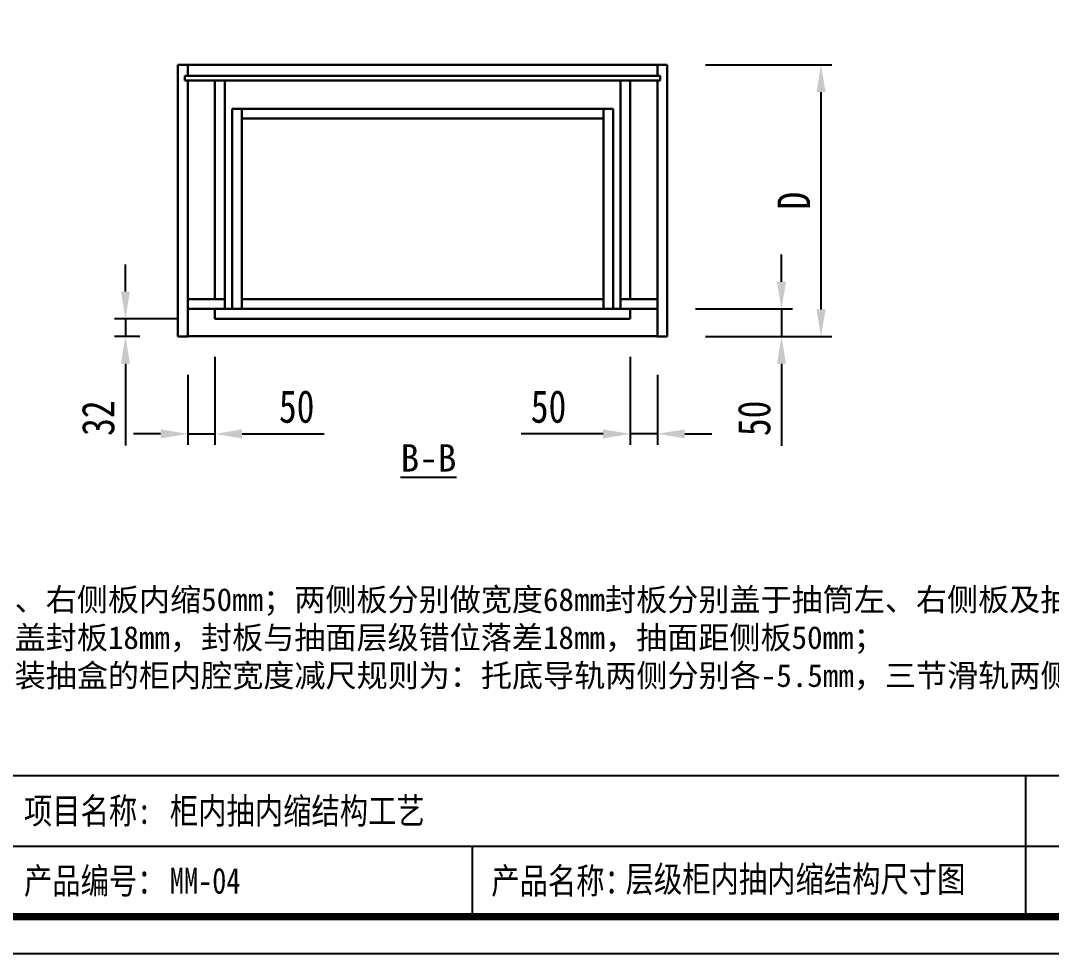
# Model space of a CAD drawing. Header units: millimetres. Extents: x 0 to 1097966, y -63096 to 223085.
# Drawn here: x 338651.2 to 338840.8, y -57687.4 to -57515.8 of the extents above; entities that cross this region are included whole.
import ezdxf

# ---------------------------------------------------------------- set-up
doc = ezdxf.new("R2010")
doc.units = ezdxf.units.MM
doc.layers.add('DZ-文字说明', color=1, linetype='Continuous')
doc.styles.add('DZ-宋体2.5', font='', dxfattribs={"width": 0.8, "height": 2.5})
doc.styles.add('TEXT', font='', dxfattribs={"width": 0.8})
doc.styles.add('宋体', font='')
doc.styles.get('DZ-宋体2.5').set_extended_font_data('SimSun')
doc.styles.get('TEXT').set_extended_font_data('SimSun')
doc.styles.get('宋体').set_extended_font_data('SimSun')
doc.dimstyles.new('副本 (2) (2) ISO-25', dxfattribs={"dimtxt": 18, "dimasz": 13, "dimexe": 6, "dimexo": 12, "dimgap": 6, "dimtad": 1, "dimtxsty": 'TEXT', "dimcen": 2.5, "dimclrd": 5, "dimclre": 5, "dimclrt": 5, "dimadec": 0, "dimazin": 0, "dimtfac": 1, "dimtmove": 0, "dimatfit": 3, "dimldrblk": 'BOXFILLED', "dimfxl": 1.25, "dimarcsym": 0})

# ---------------------------------------------------------------- blocks, each defined once
blk = doc.blocks.new('*D983')
at = {"color": 5, "lineweight": -2, "transparency": 16777216}
for p, q in [((338777.13, -57523.98), (338800.4, -57523.98)), ((338798.4, -57568.98), (338798.4, -57528.98)), ((338777.13, -57573.98), (338800.4, -57573.98))]:
    blk.add_line(p, q, dxfattribs=at)
at = {"color": 5, "transparency": 16777216}
for points in [[(338797.57, -57528.98), (338799.24, -57528.98), (338798.4, -57523.98)], [(338797.57, -57568.98), (338799.24, -57568.98), (338798.4, -57573.98)]]:
    blk.add_solid(points, dxfattribs=at)
at = {"layer": 'Defpoints', "color": 0, "transparency": 16777216}
for p in [(338770.13, -57523.98), (338798.4, -57523.98), (338770.13, -57573.98)]:
    blk.add_point(p, dxfattribs=at)
at = {"color": 5, "transparency": 16777216, "insert": (338793.4, -57548.98), "char_height": 6, "attachment_point": 5, "rotation": 90, "style": 'TEXT', "bg_fill": 3, "box_fill_scale": 1.1, "bg_fill_color": 256, "bg_fill_true_color": 13158600, "bg_fill_transparency": 0}
blk.add_mtext('D', dxfattribs=at)
blk = doc.blocks.new('_BoxFilled')
at = {"color": 0, "linetype": 'ByBlock', "lineweight": -2}
blk.add_line((-0.5, 0), (-1, 0), dxfattribs=at)
at = {"color": 0, "linetype": 'ByBlock'}
blk.add_solid([(-0.5, 0.5), (0.5, 0.5), (-0.5, -0.5), (0.5, -0.5)], dxfattribs=at)
blk = doc.blocks.new('*D984')
at = {"color": 5, "lineweight": -2, "transparency": 16777216}
for p, q in [((338791.13, -57563.88), (338791.13, -57558.88)), ((338775.33, -57568.88), (338793.13, -57568.88)), ((338791.13, -57568.88), (338791.13, -57573.98)), ((338777.13, -57573.98), (338793.13, -57573.98)), ((338791.13, -57578.98), (338791.13, -57594.06))]:
    blk.add_line(p, q, dxfattribs=at)
at = {"color": 5, "transparency": 16777216}
for points in [[(338790.3, -57563.88), (338791.96, -57563.88), (338791.13, -57568.88)], [(338790.3, -57578.98), (338791.96, -57578.98), (338791.13, -57573.98)]]:
    blk.add_solid(points, dxfattribs=at)
at = {"layer": 'Defpoints', "color": 0, "transparency": 16777216}
for p in [(338768.33, -57568.88), (338791.13, -57568.88), (338770.13, -57573.98)]:
    blk.add_point(p, dxfattribs=at)
at = {"color": 5, "transparency": 16777216, "insert": (338786.13, -57589.02), "char_height": 6, "attachment_point": 5, "rotation": 90, "style": 'TEXT', "bg_fill": 3, "box_fill_scale": 1.1, "bg_fill_color": 256, "bg_fill_true_color": 13158600, "bg_fill_transparency": 0}
blk.add_mtext('50', dxfattribs=at)
blk = doc.blocks.new('*D985')
at = {"color": 5, "lineweight": -2, "transparency": 16777216}
for p, q in [((338670.48, -57565.68), (338670.48, -57560.68)), ((338679.93, -57570.68), (338668.48, -57570.68)), ((338670.48, -57570.68), (338670.48, -57573.98)), ((338673.13, -57573.98), (338668.48, -57573.98)), ((338670.48, -57578.98), (338670.48, -57593.98))]:
    blk.add_line(p, q, dxfattribs=at)
at = {"color": 5, "transparency": 16777216}
for points in [[(338669.64, -57565.68), (338671.31, -57565.68), (338670.48, -57570.68)], [(338669.64, -57578.98), (338671.31, -57578.98), (338670.48, -57573.98)]]:
    blk.add_solid(points, dxfattribs=at)
at = {"layer": 'Defpoints', "color": 0, "transparency": 16777216}
for p in [(338686.93, -57570.68), (338670.48, -57573.98), (338680.13, -57573.98)]:
    blk.add_point(p, dxfattribs=at)
at = {"color": 5, "transparency": 16777216, "insert": (338665.48, -57588.98), "char_height": 6, "attachment_point": 5, "rotation": 90, "style": 'TEXT', "bg_fill": 3, "box_fill_scale": 1.1, "bg_fill_color": 256, "bg_fill_true_color": 13158600, "bg_fill_transparency": 0}
blk.add_mtext('32', dxfattribs=at)
blk = doc.blocks.new('*D986')
at = {"color": 5, "lineweight": -2, "transparency": 16777216}
for p, q in [((338763.33, -57577.68), (338763.33, -57593.87)), ((338768.33, -57580.98), (338768.33, -57593.87)), ((338758.33, -57591.87), (338743.25, -57591.87)), ((338768.33, -57591.87), (338763.33, -57591.87)), ((338773.33, -57591.87), (338778.33, -57591.87))]:
    blk.add_line(p, q, dxfattribs=at)
at = {"color": 5, "transparency": 16777216}
for points in [[(338758.33, -57591.04), (338758.33, -57592.7), (338763.33, -57591.87)], [(338773.33, -57591.04), (338773.33, -57592.7), (338768.33, -57591.87)]]:
    blk.add_solid(points, dxfattribs=at)
at = {"layer": 'Defpoints', "color": 0, "transparency": 16777216}
for p in [(338763.33, -57570.68), (338768.33, -57573.98), (338768.33, -57591.87)]:
    blk.add_point(p, dxfattribs=at)
at = {"color": 5, "transparency": 16777216, "insert": (338748.29, -57586.87), "char_height": 6, "attachment_point": 5, "style": 'TEXT', "bg_fill": 3, "box_fill_scale": 1.1, "bg_fill_color": 256, "bg_fill_true_color": 13158600, "bg_fill_transparency": 0}
blk.add_mtext('50', dxfattribs=at)
blk = doc.blocks.new('*D987')
at = {"color": 5, "lineweight": -2, "transparency": 16777216}
for p, q in [((338686.93, -57577.68), (338686.93, -57593.87)), ((338681.93, -57580.98), (338681.93, -57593.87)), ((338676.93, -57591.87), (338671.93, -57591.87)), ((338681.93, -57591.87), (338686.93, -57591.87)), ((338691.93, -57591.87), (338707.01, -57591.87))]:
    blk.add_line(p, q, dxfattribs=at)
at = {"color": 5, "transparency": 16777216}
for points in [[(338676.93, -57591.04), (338676.93, -57592.7), (338681.93, -57591.87)], [(338691.93, -57591.04), (338691.93, -57592.7), (338686.93, -57591.87)]]:
    blk.add_solid(points, dxfattribs=at)
at = {"layer": 'Defpoints', "color": 0, "transparency": 16777216}
for p in [(338686.93, -57570.68), (338681.93, -57573.98), (338686.93, -57591.87)]:
    blk.add_point(p, dxfattribs=at)
at = {"color": 5, "transparency": 16777216, "insert": (338701.97, -57586.87), "char_height": 6, "attachment_point": 5, "style": 'TEXT', "bg_fill": 3, "box_fill_scale": 1.1, "bg_fill_color": 256, "bg_fill_true_color": 13158600, "bg_fill_transparency": 0}
blk.add_mtext('50', dxfattribs=at)

msp = doc.modelspace()

# ---------------------------------------------------------------- linework, layer by layer
at = {"lineweight": 30}
for p, q in [((338680.127, -57523.978), (338680.127, -57573.978)), ((338680.127, -57523.978), (338770.127, -57523.978)), ((338681.927, -57523.978), (338681.927, -57525.978)), ((338768.327, -57523.978), (338768.327, -57525.978)), ((338770.127, -57523.978), (338770.127, -57573.978)), ((338681.427, -57525.978), (338681.427, -57526.878)), ((338681.427, -57525.978), (338768.827, -57525.978)), ((338768.827, -57525.978), (338768.827, -57526.878)), ((338681.427, -57526.878), (338768.827, -57526.878)), ((338681.927, -57526.878), (338681.927, -57573.978)), ((338686.927, -57526.878), (338686.927, -57567.078)), ((338688.727, -57526.878), (338688.727, -57568.878)), ((338761.527, -57526.878), (338761.527, -57568.878)), ((338763.327, -57526.878), (338763.327, -57567.078)), ((338768.327, -57526.878), (338768.327, -57573.978)), ((338681.927, -57567.078), (338688.727, -57567.078)), ((338761.527, -57567.078), (338768.327, -57567.078)), ((338681.927, -57568.878), (338688.727, -57568.878)), ((338761.527, -57568.878), (338768.327, -57568.878)), ((338680.127, -57573.978), (338681.927, -57573.978)), ((338681.927, -57573.878), (338768.327, -57573.878)), ((338768.327, -57573.978), (338770.127, -57573.978))]:
    msp.add_line(p, q, dxfattribs=at)
at = {"color": 251, "lineweight": 30, "true_color": 0x636466}
for p, q in [((338690.077, -57532.078), (338760.177, -57532.078)), ((338690.077, -57532.078), (338690.077, -57568.878)), ((338691.877, -57532.078), (338691.877, -57568.878)), ((338758.377, -57532.078), (338758.377, -57568.878)), ((338760.177, -57532.078), (338760.177, -57568.878)), ((338691.877, -57533.878), (338758.377, -57533.878)), ((338691.877, -57567.078), (338758.377, -57567.078)), ((338686.927, -57568.878), (338686.927, -57570.678)), ((338688.727, -57568.878), (338761.527, -57568.878)), ((338763.327, -57568.878), (338763.327, -57570.678)), ((338686.927, -57570.678), (338763.327, -57570.678))]:
    msp.add_line(p, q, dxfattribs=at)
msp.add_lwpolyline([(338552.218, -57687.444), (339119.218, -57687.444), (339119.218, -57286.494), (338552.218, -57286.494)], close=True)
at = {"const_width": 1.35}
msp.add_lwpolyline([(338558.968, -57680.694), (339112.468, -57680.694), (339112.468, -57293.244), (338558.968, -57293.244)], close=True, dxfattribs=at)
at = {"layer": 'DZ-文字说明', "color": 7}
for p, q in [((338836.083, -57680.694), (338836.083, -57654.716)), ((338648.299, -57667.705), (339112.468, -57667.705)), ((338734.217, -57667.705), (338734.217, -57680.694))]:
    msp.add_line(p, q, dxfattribs=at)
msp.add_lwpolyline([(338558.968, -57654.716), (339112.468, -57654.716), (339112.468, -57680.694), (338558.968, -57680.694)], close=True, dxfattribs=at)

# ---------------------------------------------------------------- texts
at = {"style": 'DZ-宋体2.5', "width": 0.8}
for s, p in [('项目名称:', (338651.813, -57663.61)), ('产品编号：', (338651.813, -57676.486)), ('产品名称：', (338737.757, -57676.477))]:
    msp.add_text(s, height=4.7732, dxfattribs=at).set_placement(p)
at = {"color": 4, "insert": (338716.939, -57596.288), "char_height": 5.03079, "width": 18.6579, "attachment_point": 4, "style": '宋体'}
msp.add_mtext('\\pi4.1445;{\\L\\C256;B-B}', dxfattribs=at)
at = {"insert": (338578.614, -57622.656), "char_height": 4.19232, "width": 369.85571, "attachment_point": 4, "style": '宋体'}
msp.add_mtext('\\P工艺标准：{\\H1.41352x; }\\P1、抽盒上盖板相对单元柜左、右侧板内缩50mm；两侧板分别做宽度68mm封板分别盖于抽筒左、右侧板及抽底板；\\P2、柜内抽的抽面两侧分别外盖封板18mm，封板与抽面层级错位落差18mm，抽面距侧板50mm；{\\H1.45383x; }\\P3、内盒宽度，相对安装内安装抽盒的柜内腔宽度减尺规则为：托底导轨两侧分别各-5.5mm，三节滑轨两侧分别各-13.5mm，详见右上表。', dxfattribs=at)
at = {"color": 2, "style": 'DZ-宋体2.5', "width": 0.8}
for tag, p in [('柜内抽内缩结构工艺', (338678.646, -57663.61)), ('层级柜内抽内缩结构尺寸图', (338762.463, -57676.154)), ('MM-04', (338678.646, -57676.468))]:
    msp.add_attdef(tag, p, '', height=4.773, dxfattribs=at)

# ---------------------------------------------------------------- next in the draw order: dimensions: what is measured, and where the dimension line sits
for base, p1, p2, text, picture, middle in [((338798.404, -57523.978), (338770.127, -57573.978), (338770.127, -57523.978), 'D', '*D983', (338793.404, -57548.978)), ((338670.475, -57573.978), (338686.927, -57570.678), (338680.127, -57573.978), '32', '*D985', (338665.475, -57588.978))]:
    dim = msp.add_linear_dim(base=base, p1=p1, p2=p2, angle=90, text=text, dimstyle='副本 (2) (2) ISO-25', override={"dimtxt": 6, "dimasz": 5, "dimexe": 2, "dimexo": 7, "dimgap": 2, "dimfxl": 90, "dimfxlon": 1, "dimtfill": 1, "dimarcsym": 1})
    dim.commit()
    dim.dimension.update_dxf_attribs({"geometry": picture, "text_midpoint": middle})

# ---------------------------------------------------------------- next in the draw order: dimensions: what is measured, and where the dimension line sits
dim = msp.add_linear_dim(base=(338791.131, -57568.878), p1=(338770.127, -57573.978), p2=(338768.327, -57568.878), angle=90, text='50', dimstyle='副本 (2) (2) ISO-25', override={"dimtxt": 6, "dimasz": 5, "dimexe": 2, "dimexo": 7, "dimgap": 2, "dimfxl": 90, "dimfxlon": 1, "dimtfill": 1, "dimarcsym": 1})
dim.commit()
dim.dimension.update_dxf_attribs({"geometry": '*D984', "text_midpoint": (338791.131, -57589.018), "dimtype": 160})
dim = msp.add_linear_dim(base=(338686.927, -57591.869), p1=(338681.927, -57573.978), p2=(338686.927, -57570.678), text='50', dimstyle='副本 (2) (2) ISO-25', override={"dimtxt": 6, "dimasz": 5, "dimexe": 2, "dimexo": 7, "dimgap": 2, "dimfxl": 90, "dimfxlon": 1, "dimtfill": 1, "dimarcsym": 1})
dim.commit()
dim.dimension.update_dxf_attribs({"geometry": '*D987', "text_midpoint": (338701.967, -57586.869)})

# ---------------------------------------------------------------- next in the draw order: dimensions: what is measured, and where the dimension line sits
dim = msp.add_linear_dim(base=(338768.327, -57591.869), p1=(338763.327, -57570.678), p2=(338768.327, -57573.978), text='50', dimstyle='副本 (2) (2) ISO-25', override={"dimtxt": 6, "dimasz": 5, "dimexe": 2, "dimexo": 7, "dimgap": 2, "dimfxl": 90, "dimfxlon": 1, "dimtfill": 1, "dimarcsym": 1})
dim.commit()
dim.dimension.update_dxf_attribs({"geometry": '*D986', "text_midpoint": (338748.287, -57591.869), "dimtype": 160})

doc.saveas('drawing.dxf')
